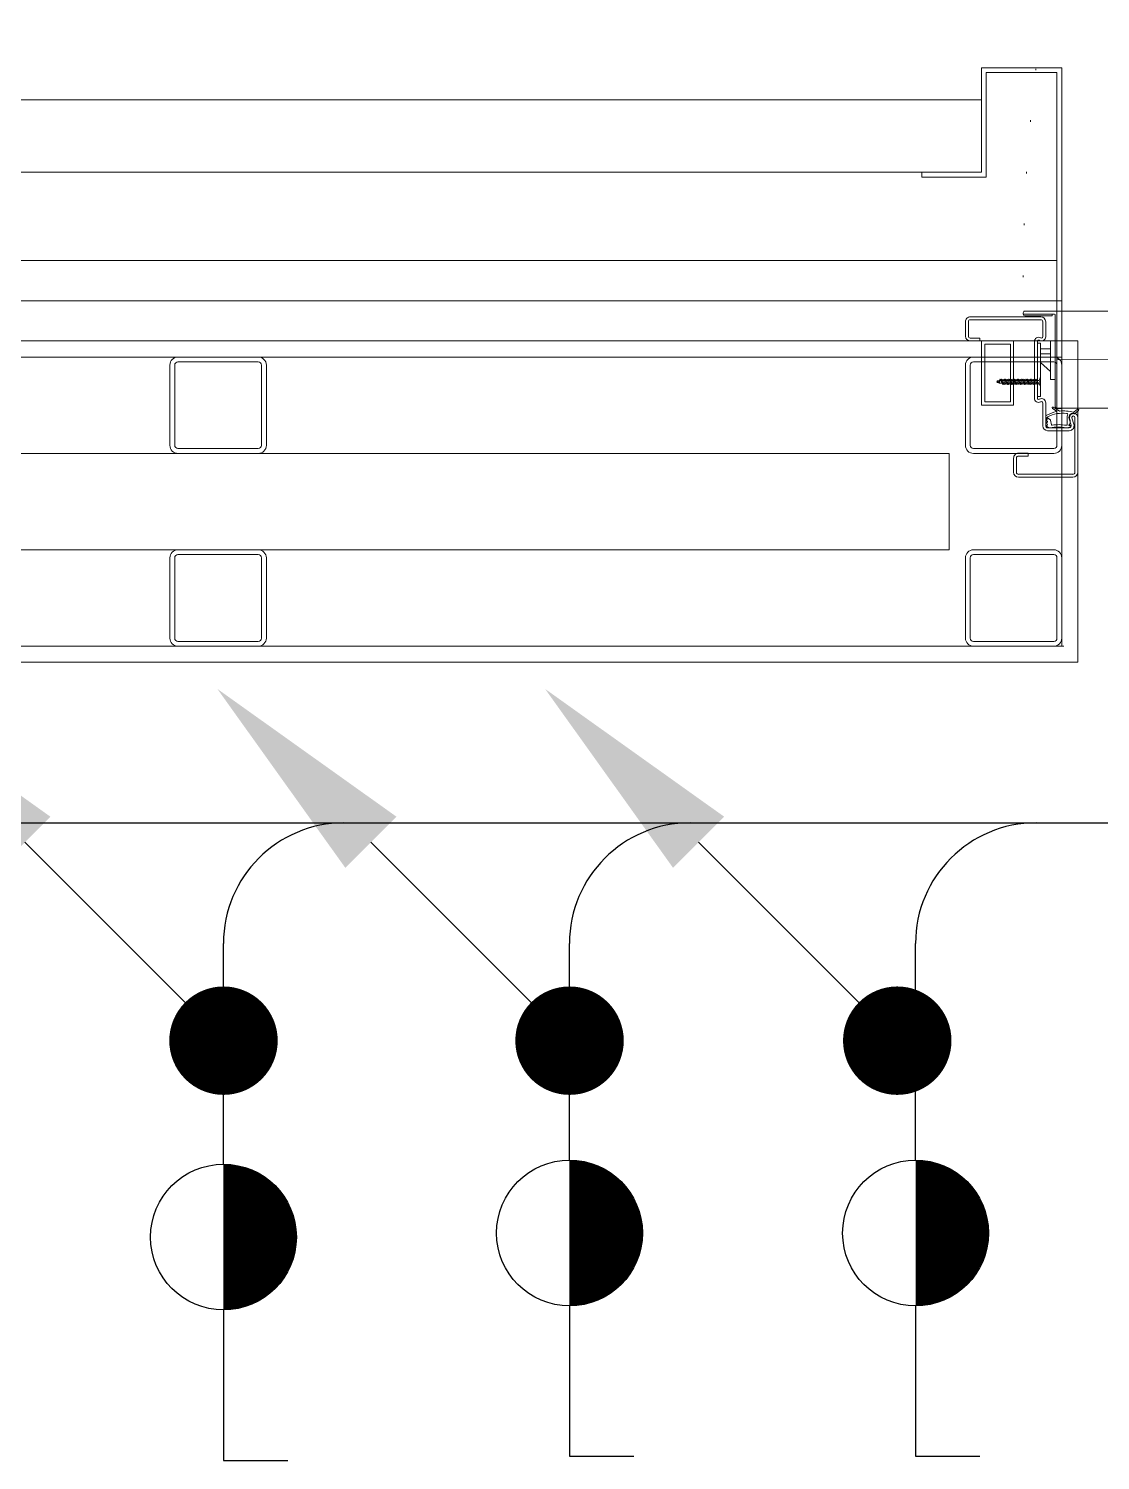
# Model space of a CAD drawing. Extents: x -2012 to 34975, y -1043 to 8321.
# Drawn here: x 2596.5 to 2663.2, y 1282.8 to 1371.9 of the extents above; entities that cross this region are included whole.
import ezdxf

# ---------------------------------------------------------------- set-up
doc = ezdxf.new("R2010")
doc.units = 0
doc.header["$LTSCALE"] = 25
doc.header["$PDMODE"] = 1
doc.linetypes.add('DOT2', pattern=[0.125, 0, -0.125])
doc.layers.get('0').update_dxf_attribs({"color": 9, "lineweight": 9})
for name, color, linetype, lineweight in [('06D', 9, 'Continuous', 9), ('07', 9, 'Continuous', 9), ('10', 9, 'Continuous', 9), ('10A', 9, 'Continuous', 9), ('11', 9, 'Continuous', 9), ('33', 9, 'BATTING', 9), ('E-ANAHTAR (ETANŞ)', 7, 'Continuous', 30), ('E-KABLO', 7, 'Continuous', 30), ('E-YUKARI ÇIKAN HAT', 7, 'Continuous', 30)]:
    doc.layers.add(name, color=color, linetype=linetype, lineweight=lineweight)
doc.linetypes.add('BATTING', pattern='A,0.0001,-0.1,[134,ltypeshp.shx,S=0.1,R=0,X=-0.1,Y=0],-0.2,[134,ltypeshp.shx,S=0.1,R=180,X=0.1,Y=0],-0.1', length=0.4001)

# ---------------------------------------------------------------- blocks, each defined once
blk = doc.blocks.new('prf-60x60')
for points in [[(-2.5, -6), (2.5, -6, 0.414214), (3, -5.5), (3, -0.5, 0.414214), (2.5, 0), (-2.5, 0, 0.414214), (-3, -0.5), (-3, -5.5, 0.414214)], [(-2.5, -5.7), (2.5, -5.7, 0.414214), (2.7, -5.5), (2.7, -0.5, 0.414214), (2.5, -0.3), (-2.5, -0.3, 0.414214), (-2.7, -0.5), (-2.7, -5.5, 0.414214)]]:
    blk.add_lwpolyline(points, format="xyb", close=True)
at = {"color": 252}
blk.add_point((0, -3), dxfattribs=at)
blk = doc.blocks.new('p-yng-01')
at = {"linetype": 'Continuous'}
for p, q in [((114.317, 6.483), (117.691, 6.483)), ((117.691, 6.303), (114.317, 6.303)), ((114.008, 2.765), (114.008, 6.174)), ((114.188, 2.765), (114.188, 6.174)), ((117.82, 6.174), (117.82, 5.295)), ((118, 5.295), (118, 6.174)), ((117.691, 5.166), (117.102, 5.166)), ((117.102, 4.986), (117.102, 5.166)), ((117.102, 4.986), (117.691, 4.986)), ((115.884, 3.589), (114.547, 3.589)), ((114.251, 3.188), (114.373, 2.793)), ((114.423, 3.241), (114.545, 2.846)), ((114.655, 3.399), (114.441, 3.317)), ((114.448, 3.274), (114.537, 3.272)), ((114.547, 3.409), (115.884, 3.409)), ((114.555, 3.233), (114.553, 3.231)), ((114.667, 2.758), (114.662, 3.196)), ((115.707, 2.923), (115.644, 3.224)), ((115.876, 2.803), (115.713, 2.913)), ((115.955, 3.311), (115.825, 3.39)), ((115.987, 2.749), (115.917, 2.855)), ((116.004, 1.852), (116.004, 3.289)), ((116.184, 1.852), (116.184, 3.289)), ((52, 2.192), (115.305, 2.192)), ((114.219, 2.529), (113.957, 2.326)), ((114.23, 2.418), (114.016, 2.25)), ((115.536, 2.123), (115.169, 2.359)), ((115.348, 2.357), (115.587, 2.204)), ((115.405, -3.607), (115.405, 2.092)), ((116.299, 1.781), (116.326, 1.794)), ((116.323, -1.86), (116.323, 1.453)), ((116.323, 1.453), (116.523, 1.453)), ((116.407, 1.634), (116.38, 1.621)), ((116.523, -1.975), (116.523, 1.563)), ((116.703, -1.95), (116.703, 1.563)), ((115.705, 0.395), (115.405, 0.395)), ((115.705, -2), (115.705, 0.395)), ((115.705, -0.104), (116.319, -0.667)), ((115.705, -1.202), (116.319, -1.202)), ((115.705, -1.501), (116.319, -1.501)), ((115.405, -2), (115.705, -2)), ((116.004, -2.259), (116.004, -3.198)), ((116.184, -2.259), (116.184, -3.198)), ((116.299, -2.188), (116.326, -2.202)), ((116.523, -1.86), (116.323, -1.86)), ((116.407, -2.041), (116.38, -2.028)), ((116.703, -1.95), (116.703, -1.975)), ((120.096, -2), (120.096, -2.18)), ((120.096, -2.18), (120.695, -2.18)), ((120.814, -2.299), (120.814, -3.198)), ((120.994, -2.299), (120.994, -3.198)), ((117.301, -3.557), (115.605, -3.557)), ((115.605, -3.557), (115.605, -3.657)), ((116.303, -3.317), (120.695, -3.317)), ((116.303, -3.497), (120.695, -3.497)), ((52, -3.856), (117.301, -3.856)), ((117.401, -3.657), (115.455, -3.657)), ((117.401, -3.756), (117.401, -3.657))]:
    blk.add_line(p, q, dxfattribs=at)
for p, q in [((114.902, 3.409), (115.53, 3.409)), ((116.323, 0.572), (116.323, 0.788)), ((116.323, 0.514), (116.323, 0.299)), ((116.413, 0.633), (116.451, 0.633)), ((116.413, 0.453), (116.45, 0.453)), ((116.464, 0.633), (116.541, 0.633)), ((116.554, 0.633), (116.631, 0.633)), ((116.644, 0.633), (116.721, 0.633)), ((116.734, 0.633), (118.878, 0.633)), ((116.734, 0.633), (118.878, 0.633)), ((116.734, 0.633), (116.811, 0.633)), ((116.824, 0.633), (116.901, 0.633)), ((116.914, 0.633), (116.991, 0.633)), ((117.004, 0.633), (117.081, 0.633)), ((117.094, 0.633), (117.171, 0.633)), ((117.184, 0.633), (117.261, 0.633)), ((117.274, 0.633), (117.351, 0.633)), ((117.364, 0.633), (117.441, 0.633)), ((117.364, 0.633), (117.441, 0.633)), ((117.403, 0.633), (117.441, 0.633)), ((117.403, 0.633), (117.441, 0.633)), ((117.403, 0.453), (117.44, 0.453)), ((117.403, 0.453), (117.44, 0.453)), ((117.454, 0.633), (117.531, 0.633)), ((117.454, 0.633), (117.531, 0.633)), ((117.544, 0.633), (117.621, 0.633)), ((117.544, 0.633), (117.621, 0.633)), ((117.634, 0.633), (117.711, 0.633)), ((117.634, 0.633), (117.711, 0.633)), ((117.724, 0.633), (117.801, 0.633)), ((117.724, 0.633), (117.801, 0.633)), ((117.814, 0.633), (117.891, 0.633)), ((117.814, 0.633), (117.891, 0.633)), ((117.904, 0.633), (117.981, 0.633)), ((117.904, 0.633), (117.981, 0.633)), ((117.994, 0.633), (118.071, 0.633)), ((117.994, 0.633), (118.071, 0.633)), ((118.084, 0.633), (118.161, 0.633)), ((118.084, 0.633), (118.161, 0.633)), ((118.174, 0.633), (118.251, 0.633)), ((118.174, 0.633), (118.251, 0.633)), ((118.264, 0.633), (118.341, 0.633)), ((118.264, 0.633), (118.341, 0.633)), ((118.354, 0.633), (118.431, 0.633)), ((118.354, 0.633), (118.431, 0.633)), ((118.444, 0.633), (118.521, 0.633)), ((118.444, 0.633), (118.521, 0.633)), ((118.534, 0.633), (118.611, 0.633)), ((118.534, 0.633), (118.611, 0.633)), ((118.624, 0.633), (118.701, 0.633)), ((118.624, 0.633), (118.701, 0.633)), ((118.714, 0.633), (118.791, 0.633)), ((118.714, 0.633), (118.791, 0.633))]:
    blk.add_line(p, q)
at = {"ltscale": 15}
for p, q in [((116.323, 0.572), (116.357, 0.572)), ((116.323, 0.514), (116.357, 0.514)), ((116.351, 0.795), (116.413, 0.633)), ((116.351, 0.291), (116.413, 0.453)), ((116.596, 0.378), (116.408, 0.708)), ((116.606, 0.384), (116.419, 0.714)), ((116.443, 0.633), (116.434, 0.663)), ((116.554, 0.453), (116.45, 0.453)), ((116.686, 0.378), (116.498, 0.708)), ((116.696, 0.384), (116.509, 0.714)), ((116.533, 0.633), (116.524, 0.663)), ((116.644, 0.453), (116.567, 0.453)), ((116.606, 0.384), (116.586, 0.453)), ((116.776, 0.378), (116.588, 0.708)), ((116.786, 0.384), (116.599, 0.714)), ((116.623, 0.633), (116.614, 0.663)), ((116.734, 0.453), (116.657, 0.453)), ((116.696, 0.384), (116.676, 0.453)), ((116.866, 0.378), (116.678, 0.708)), ((116.876, 0.384), (116.689, 0.714)), ((116.713, 0.633), (116.704, 0.663)), ((116.824, 0.453), (116.747, 0.453)), ((116.786, 0.384), (116.766, 0.453)), ((116.956, 0.378), (116.768, 0.708)), ((116.966, 0.384), (116.779, 0.714)), ((116.803, 0.633), (116.794, 0.663)), ((116.837, 0.453), (118.878, 0.453)), ((116.837, 0.453), (118.878, 0.453)), ((116.914, 0.453), (116.837, 0.453)), ((116.876, 0.384), (116.856, 0.453)), ((117.046, 0.378), (116.858, 0.708)), ((117.056, 0.384), (116.869, 0.714)), ((116.893, 0.633), (116.884, 0.663)), ((117.004, 0.453), (116.927, 0.453)), ((116.966, 0.384), (116.946, 0.453)), ((117.136, 0.378), (116.948, 0.708)), ((117.146, 0.384), (116.959, 0.714)), ((116.983, 0.633), (116.974, 0.663)), ((117.094, 0.453), (117.017, 0.453)), ((117.056, 0.384), (117.036, 0.453)), ((117.226, 0.378), (117.038, 0.708)), ((117.236, 0.384), (117.049, 0.714)), ((117.073, 0.633), (117.064, 0.663)), ((117.184, 0.453), (117.107, 0.453)), ((117.146, 0.384), (117.126, 0.453)), ((117.316, 0.378), (117.128, 0.708)), ((117.326, 0.384), (117.139, 0.714)), ((117.163, 0.633), (117.154, 0.663)), ((117.274, 0.453), (117.197, 0.453)), ((117.236, 0.384), (117.216, 0.453)), ((117.406, 0.378), (117.218, 0.708)), ((117.406, 0.378), (117.218, 0.708)), ((117.416, 0.384), (117.229, 0.714)), ((117.416, 0.384), (117.229, 0.714)), ((117.253, 0.633), (117.244, 0.663)), ((117.364, 0.453), (117.287, 0.453)), ((117.326, 0.384), (117.306, 0.453)), ((117.496, 0.378), (117.308, 0.708)), ((117.496, 0.378), (117.308, 0.708)), ((117.506, 0.384), (117.319, 0.714)), ((117.506, 0.384), (117.319, 0.714)), ((117.343, 0.633), (117.334, 0.663)), ((117.454, 0.453), (117.377, 0.453)), ((117.454, 0.453), (117.377, 0.453)), ((117.416, 0.384), (117.396, 0.453)), ((117.416, 0.384), (117.396, 0.453)), ((117.586, 0.378), (117.398, 0.708)), ((117.586, 0.378), (117.398, 0.708)), ((117.586, 0.378), (117.398, 0.708)), ((117.586, 0.378), (117.398, 0.708)), ((117.596, 0.384), (117.409, 0.714)), ((117.596, 0.384), (117.409, 0.714)), ((117.596, 0.384), (117.409, 0.714)), ((117.596, 0.384), (117.409, 0.714)), ((117.433, 0.633), (117.424, 0.663)), ((117.433, 0.633), (117.424, 0.663)), ((117.433, 0.633), (117.424, 0.663)), ((117.433, 0.633), (117.424, 0.663)), ((117.544, 0.453), (117.44, 0.453)), ((117.544, 0.453), (117.44, 0.453)), ((117.544, 0.453), (117.467, 0.453)), ((117.544, 0.453), (117.467, 0.453)), ((117.506, 0.384), (117.486, 0.453)), ((117.506, 0.384), (117.486, 0.453)), ((117.676, 0.378), (117.488, 0.708)), ((117.676, 0.378), (117.488, 0.708)), ((117.686, 0.384), (117.499, 0.714)), ((117.686, 0.384), (117.499, 0.714)), ((117.523, 0.633), (117.514, 0.663)), ((117.523, 0.633), (117.514, 0.663)), ((117.634, 0.453), (117.557, 0.453)), ((117.634, 0.453), (117.557, 0.453)), ((117.596, 0.384), (117.576, 0.453)), ((117.596, 0.384), (117.576, 0.453)), ((117.596, 0.384), (117.576, 0.453)), ((117.596, 0.384), (117.576, 0.453)), ((117.766, 0.378), (117.578, 0.708)), ((117.766, 0.378), (117.578, 0.708)), ((117.776, 0.384), (117.589, 0.714)), ((117.776, 0.384), (117.589, 0.714)), ((117.613, 0.633), (117.604, 0.663)), ((117.613, 0.633), (117.604, 0.663)), ((117.724, 0.453), (117.647, 0.453)), ((117.724, 0.453), (117.647, 0.453)), ((117.686, 0.384), (117.666, 0.453)), ((117.686, 0.384), (117.666, 0.453)), ((117.856, 0.378), (117.668, 0.708)), ((117.856, 0.378), (117.668, 0.708)), ((117.866, 0.384), (117.679, 0.714)), ((117.866, 0.384), (117.679, 0.714)), ((117.703, 0.633), (117.694, 0.663)), ((117.703, 0.633), (117.694, 0.663)), ((117.814, 0.453), (117.737, 0.453)), ((117.814, 0.453), (117.737, 0.453)), ((117.776, 0.384), (117.756, 0.453)), ((117.776, 0.384), (117.756, 0.453)), ((117.946, 0.378), (117.758, 0.708)), ((117.946, 0.378), (117.758, 0.708)), ((117.956, 0.384), (117.769, 0.714)), ((117.956, 0.384), (117.769, 0.714)), ((117.793, 0.633), (117.784, 0.663)), ((117.793, 0.633), (117.784, 0.663)), ((117.904, 0.453), (117.827, 0.453)), ((117.904, 0.453), (117.827, 0.453)), ((117.866, 0.384), (117.846, 0.453)), ((117.866, 0.384), (117.846, 0.453)), ((118.036, 0.378), (117.848, 0.708)), ((118.036, 0.378), (117.848, 0.708)), ((118.046, 0.384), (117.859, 0.714)), ((118.046, 0.384), (117.859, 0.714)), ((117.883, 0.633), (117.874, 0.663)), ((117.883, 0.633), (117.874, 0.663)), ((117.994, 0.453), (117.917, 0.453)), ((117.994, 0.453), (117.917, 0.453)), ((117.956, 0.384), (117.936, 0.453)), ((117.956, 0.384), (117.936, 0.453)), ((118.126, 0.378), (117.938, 0.708)), ((118.126, 0.378), (117.938, 0.708)), ((118.136, 0.384), (117.949, 0.714)), ((118.136, 0.384), (117.949, 0.714)), ((117.973, 0.633), (117.964, 0.663)), ((117.973, 0.633), (117.964, 0.663)), ((118.084, 0.453), (118.007, 0.453)), ((118.084, 0.453), (118.007, 0.453)), ((118.046, 0.384), (118.026, 0.453)), ((118.046, 0.384), (118.026, 0.453)), ((118.216, 0.378), (118.028, 0.708)), ((118.216, 0.378), (118.028, 0.708)), ((118.226, 0.384), (118.039, 0.714)), ((118.226, 0.384), (118.039, 0.714)), ((118.063, 0.633), (118.054, 0.663)), ((118.063, 0.633), (118.054, 0.663)), ((118.174, 0.453), (118.097, 0.453)), ((118.174, 0.453), (118.097, 0.453)), ((118.136, 0.384), (118.116, 0.453)), ((118.136, 0.384), (118.116, 0.453)), ((118.306, 0.378), (118.118, 0.708)), ((118.306, 0.378), (118.118, 0.708)), ((118.316, 0.384), (118.129, 0.714)), ((118.316, 0.384), (118.129, 0.714)), ((118.153, 0.633), (118.144, 0.663)), ((118.153, 0.633), (118.144, 0.663)), ((118.264, 0.453), (118.187, 0.453)), ((118.264, 0.453), (118.187, 0.453)), ((118.226, 0.384), (118.206, 0.453)), ((118.226, 0.384), (118.206, 0.453)), ((118.396, 0.378), (118.208, 0.708)), ((118.396, 0.378), (118.208, 0.708)), ((118.406, 0.384), (118.219, 0.714)), ((118.406, 0.384), (118.219, 0.714)), ((118.243, 0.633), (118.234, 0.663)), ((118.243, 0.633), (118.234, 0.663)), ((118.354, 0.453), (118.277, 0.453)), ((118.354, 0.453), (118.277, 0.453)), ((118.316, 0.384), (118.296, 0.453)), ((118.316, 0.384), (118.296, 0.453)), ((118.486, 0.378), (118.298, 0.708)), ((118.486, 0.378), (118.298, 0.708)), ((118.496, 0.384), (118.309, 0.714)), ((118.496, 0.384), (118.309, 0.714)), ((118.333, 0.633), (118.324, 0.663)), ((118.333, 0.633), (118.324, 0.663)), ((118.444, 0.453), (118.367, 0.453)), ((118.444, 0.453), (118.367, 0.453)), ((118.406, 0.384), (118.386, 0.453)), ((118.406, 0.384), (118.386, 0.453)), ((118.576, 0.378), (118.388, 0.708)), ((118.576, 0.378), (118.388, 0.708)), ((118.576, 0.378), (118.388, 0.708)), ((118.576, 0.378), (118.388, 0.708)), ((118.586, 0.384), (118.399, 0.714)), ((118.586, 0.384), (118.399, 0.714)), ((118.586, 0.384), (118.399, 0.714)), ((118.586, 0.384), (118.399, 0.714)), ((118.423, 0.633), (118.414, 0.663)), ((118.423, 0.633), (118.414, 0.663)), ((118.423, 0.633), (118.414, 0.663)), ((118.423, 0.633), (118.414, 0.663)), ((118.534, 0.453), (118.457, 0.453)), ((118.534, 0.453), (118.457, 0.453)), ((118.534, 0.453), (118.457, 0.453)), ((118.534, 0.453), (118.457, 0.453)), ((118.496, 0.384), (118.476, 0.453)), ((118.496, 0.384), (118.476, 0.453)), ((118.666, 0.378), (118.478, 0.708)), ((118.666, 0.378), (118.478, 0.708)), ((118.676, 0.384), (118.489, 0.714)), ((118.676, 0.384), (118.489, 0.714)), ((118.513, 0.633), (118.504, 0.663)), ((118.513, 0.633), (118.504, 0.663)), ((118.624, 0.453), (118.547, 0.453)), ((118.624, 0.453), (118.547, 0.453)), ((118.586, 0.384), (118.566, 0.453)), ((118.586, 0.384), (118.566, 0.453)), ((118.586, 0.384), (118.566, 0.453)), ((118.586, 0.384), (118.566, 0.453)), ((118.756, 0.378), (118.568, 0.708)), ((118.756, 0.378), (118.568, 0.708)), ((118.766, 0.384), (118.579, 0.714)), ((118.766, 0.384), (118.579, 0.714)), ((118.603, 0.633), (118.594, 0.663)), ((118.603, 0.633), (118.594, 0.663)), ((118.714, 0.453), (118.637, 0.453)), ((118.714, 0.453), (118.637, 0.453)), ((118.676, 0.384), (118.656, 0.453)), ((118.676, 0.384), (118.656, 0.453)), ((118.846, 0.378), (118.658, 0.708)), ((118.846, 0.378), (118.658, 0.708)), ((118.856, 0.384), (118.669, 0.714)), ((118.856, 0.384), (118.669, 0.714)), ((118.693, 0.633), (118.684, 0.663)), ((118.693, 0.633), (118.684, 0.663)), ((118.804, 0.453), (118.727, 0.453)), ((118.804, 0.453), (118.727, 0.453)), ((118.766, 0.384), (118.746, 0.453)), ((118.766, 0.384), (118.746, 0.453)), ((118.894, 0.453), (118.817, 0.453)), ((118.894, 0.453), (118.817, 0.453)), ((118.856, 0.384), (118.836, 0.453)), ((118.856, 0.384), (118.836, 0.453)), ((118.878, 0.633), (118.878, 0.453)), ((118.878, 0.633), (119.002, 0.596)), ((118.878, 0.633), (118.878, 0.453)), ((118.878, 0.633), (119.002, 0.596)), ((119.002, 0.49), (118.878, 0.453)), ((119.002, 0.49), (118.878, 0.453)), ((119.002, 0.596), (119.046, 0.543)), ((119.002, 0.596), (119.046, 0.543)), ((119.002, 0.49), (119.046, 0.543)), ((119.002, 0.49), (119.046, 0.543))]:
    blk.add_line(p, q, dxfattribs=at)
at = {"linetype": 'DOT2'}
blk.add_lwpolyline([(2, 17), (118, 17)], dxfattribs=at)
for points in [[(118, -2), (118, 2), (120, 2), (120, -2)], [(118.2, -1.8), (118.2, 1.8), (119.8, 1.8), (119.8, -1.8)]]:
    blk.add_lwpolyline(points, close=True)
at = {"ltscale": 0.29}
blk.add_lwpolyline([(4.694, -0.832), (115.306, -0.84)], dxfattribs=at)
at = {"linetype": 'Continuous'}
blk.add_lwpolyline([(120.096, -2), (120.695, -2)], dxfattribs=at)
blk.add_circle((115.88, 3.221), 0, dxfattribs=at)
for centre, radius, start, end in [((114.317, 6.174), 0.309, 90, 180), ((114.317, 6.174), 0.13, 90, 180), ((117.691, 6.174), 0.309, 0, 90), ((117.691, 6.174), 0.13, 0, 90), ((117.691, 5.295), 0.309, 270, 0), ((117.691, 5.295), 0.13, 270, 0), ((114.547, 3.279), 0.309, 90, 197.1401), ((115.884, 3.289), 0.299, 0, 90), ((114.282, 2.765), 0.274, 180, 17.13814), ((114.282, 2.765), 0.0948, 180, 17.13498), ((114.295, 2.743), 0.216, 255.9716, 351.32112), ((114.547, 3.279), 0.13, 90, 197.1418), ((114.448, 3.296), 0.0223, 108.74373, 270.57681), ((114.881, 3), 0.405, 158.9385, 186.63785), ((114.53, 2.963), 0.0518, 190.20734, 220.19484), ((114.408, 2.86), 0.108, 8.71516, 40.19103), ((114.68, 3.1), 0.183, 133.93967, 165.28145), ((113.721, 2.82), 0.796, 352.07677, 4.02772), ((114.537, 3.248), 0.0235, 319.45168, 89.27076), ((114.264, 2.767), 0.403, 338.03632, 358.7061), ((114.709, 3.256), 0.153, 80.05345, 110.82606), ((114.72, 3.197), 0.0575, 78.92702, 180.55893), ((115.173, 5.51), 2.3, 258.92162, 280.75826), ((115.231, 6.233), 2.869, 260.05345, 279.98298), ((115.085, 4.022), 1.512, 278.31064, 301.28512), ((115.609, 3.216), 0.0358, 12.79629, 100.75256), ((115.726, 2.927), 0.0188, 192.80095, 227.57278), ((115.753, 3.268), 0.141, 59.60323, 99.98229), ((115.843, 2.769), 0.0479, 304.25454, 45.98024), ((115.908, 3.211), 0.0282, 122.78685, 202.97153), ((115.962, 3.234), 0.0871, 202.97147, 276.24033), ((115.884, 3.289), 0.12, 0, 90), ((116.317, 2.575), 0.784, 117.60654, 122.77464), ((115.936, 3.032), 0.0377, 100.88956, 191.83393), ((115.988, 3.043), 0.0905, 191.83625, 245.80243), ((115.943, 2.867), 0.0282, 99.23129, 206.2041), ((115.899, 3.224), 0.157, 280.88525, 300.69874), ((115.901, 2.707), 0.0959, 290.78663, 25.96309), ((115.946, 2.847), 0.049, 76.75729, 99.23501), ((115.867, 2.857), 0.133, 31.1222, 51.13731), ((115.943, 3.291), 0.0235, 297.60464, 58.11706), ((115.957, 2.921), 0.0264, 271.03595, 352.62174), ((115.966, 3.116), 0.0312, 296.57418, 79.12141), ((115.97, 2.919), 0.0132, 352.62255, 31.12954), ((113.987, 2.288), 0.0479, 127.7999, 307.79904), ((114.236, 2.506), 0.0288, 75.98355, 127.80199), ((114.26, 2.381), 0.0479, 77.00811, 128.15212), ((114.908, 5.188), 2.834, 257.00268, 274.79842), ((114.709, 2.587), 0.0767, 158.03755, 264.17084), ((114.945, 4.907), 2.408, 264.1712, 278.54731), ((115.148, 2.327), 0.0383, 57.29781, 94.78963), ((115.305, 2.092), 0.0998, 0, 90), ((115.358, 2.374), 0.0192, 106.94795, 237.37699), ((114.104, 6.487), 4.281, 286.94931, 295.31249), ((115.562, 2.164), 0.0479, 237.30007, 57.30007), ((116.263, 1.852), 0.259, 180, 296.78503), ((116.263, 1.852), 0.0798, 180, 296.78849), ((116.443, 1.563), 0.259, 0, 116.78699), ((116.443, 1.563), 0.0798, 0, 116.79164), ((116.263, -2.259), 0.259, 63.21497, 180), ((116.263, -2.259), 0.0798, 63.21151, 180), ((116.443, -1.97), 0.259, 243.21105, 358.89753), ((116.443, -1.97), 0.0798, 243.20836, 356.41476), ((120.695, -2.299), 0.299, 0, 90), ((120.695, -2.299), 0.12, 0, 90), ((116.303, -3.198), 0.299, 180, 270), ((116.303, -3.198), 0.12, 180, 270), ((117.301, -3.657), 0.0998, 0, 90), ((120.695, -3.198), 0.12, 270, 0), ((120.695, -3.198), 0.299, 270, 0), ((115.455, -3.607), 0.0499, 180, 270), ((117.301, -3.756), 0.0998, 270, 0)]:
    blk.add_arc(centre, radius, start, end, dxfattribs=at)
at = {"ltscale": 15}
for centre, radius, start, end in [((116.338, 0.788), 0.015, 29.91359, 180), ((116.338, 0.299), 0.015, 180, 330.08641), ((116.357, 0.543), 0.0291, 270, 90), ((116.413, 0.711), 0.00583, 29.67958, 209.67958), ((116.503, 0.711), 0.00583, 29.67958, 209.67958), ((116.593, 0.711), 0.00583, 29.67958, 209.67958), ((116.601, 0.381), 0.00583, 209.67958, 29.67958), ((116.683, 0.711), 0.00583, 29.67958, 209.67958), ((116.691, 0.381), 0.00583, 209.67958, 29.67958), ((116.773, 0.711), 0.00583, 29.67958, 209.67958), ((116.781, 0.381), 0.00583, 209.67958, 29.67958), ((116.863, 0.711), 0.00583, 29.67958, 209.67958), ((116.871, 0.381), 0.00583, 209.67958, 29.67958), ((116.953, 0.711), 0.00583, 29.67958, 209.67958), ((116.961, 0.381), 0.00583, 209.67958, 29.67958), ((117.043, 0.711), 0.00583, 29.67958, 209.67958), ((117.051, 0.381), 0.00583, 209.67958, 29.67958), ((117.133, 0.711), 0.00583, 29.67958, 209.67958), ((117.141, 0.381), 0.00583, 209.67958, 29.67958), ((117.223, 0.711), 0.00583, 29.67958, 209.67958), ((117.231, 0.381), 0.00583, 209.67958, 29.67958), ((117.313, 0.711), 0.00583, 29.67958, 209.67958), ((117.321, 0.381), 0.00583, 209.67958, 29.67958), ((117.403, 0.711), 0.00583, 29.67958, 209.67958), ((117.403, 0.711), 0.00583, 29.67958, 209.67958), ((117.403, 0.711), 0.00583, 29.67958, 209.67958), ((117.403, 0.711), 0.00583, 29.67958, 209.67958), ((117.411, 0.381), 0.00583, 209.67958, 29.67958), ((117.411, 0.381), 0.00583, 209.67958, 29.67958), ((117.493, 0.711), 0.00583, 29.67958, 209.67958), ((117.493, 0.711), 0.00583, 29.67958, 209.67958), ((117.501, 0.381), 0.00583, 209.67958, 29.67958), ((117.501, 0.381), 0.00583, 209.67958, 29.67958), ((117.583, 0.711), 0.00583, 29.67958, 209.67958), ((117.583, 0.711), 0.00583, 29.67958, 209.67958), ((117.591, 0.381), 0.00583, 209.67958, 29.67958), ((117.591, 0.381), 0.00583, 209.67958, 29.67958), ((117.591, 0.381), 0.00583, 209.67958, 29.67958), ((117.591, 0.381), 0.00583, 209.67958, 29.67958), ((117.673, 0.711), 0.00583, 29.67958, 209.67958), ((117.673, 0.711), 0.00583, 29.67958, 209.67958), ((117.681, 0.381), 0.00583, 209.67958, 29.67958), ((117.681, 0.381), 0.00583, 209.67958, 29.67958), ((117.763, 0.711), 0.00583, 29.67958, 209.67958), ((117.763, 0.711), 0.00583, 29.67958, 209.67958), ((117.771, 0.381), 0.00583, 209.67958, 29.67958), ((117.771, 0.381), 0.00583, 209.67958, 29.67958), ((117.853, 0.711), 0.00583, 29.67958, 209.67958), ((117.853, 0.711), 0.00583, 29.67958, 209.67958), ((117.861, 0.381), 0.00583, 209.67958, 29.67958), ((117.861, 0.381), 0.00583, 209.67958, 29.67958), ((117.943, 0.711), 0.00583, 29.67958, 209.67958), ((117.943, 0.711), 0.00583, 29.67958, 209.67958), ((117.951, 0.381), 0.00583, 209.67958, 29.67958), ((117.951, 0.381), 0.00583, 209.67958, 29.67958), ((118.033, 0.711), 0.00583, 29.67958, 209.67958), ((118.033, 0.711), 0.00583, 29.67958, 209.67958), ((118.041, 0.381), 0.00583, 209.67958, 29.67958), ((118.041, 0.381), 0.00583, 209.67958, 29.67958), ((118.123, 0.711), 0.00583, 29.67958, 209.67958), ((118.123, 0.711), 0.00583, 29.67958, 209.67958), ((118.131, 0.381), 0.00583, 209.67958, 29.67958), ((118.131, 0.381), 0.00583, 209.67958, 29.67958), ((118.213, 0.711), 0.00583, 29.67958, 209.67958), ((118.213, 0.711), 0.00583, 29.67958, 209.67958), ((118.221, 0.381), 0.00583, 209.67958, 29.67958), ((118.221, 0.381), 0.00583, 209.67958, 29.67958), ((118.303, 0.711), 0.00583, 29.67958, 209.67958), ((118.303, 0.711), 0.00583, 29.67958, 209.67958), ((118.311, 0.381), 0.00583, 209.67958, 29.67958), ((118.311, 0.381), 0.00583, 209.67958, 29.67958), ((118.393, 0.711), 0.00583, 29.67958, 209.67958), ((118.393, 0.711), 0.00583, 29.67958, 209.67958), ((118.393, 0.711), 0.00583, 29.67958, 209.67958), ((118.393, 0.711), 0.00583, 29.67958, 209.67958), ((118.401, 0.381), 0.00583, 209.67958, 29.67958), ((118.401, 0.381), 0.00583, 209.67958, 29.67958), ((118.483, 0.711), 0.00583, 29.67958, 209.67958), ((118.483, 0.711), 0.00583, 29.67958, 209.67958), ((118.491, 0.381), 0.00583, 209.67958, 29.67958), ((118.491, 0.381), 0.00583, 209.67958, 29.67958), ((118.491, 0.381), 0.00583, 209.67958, 29.67958), ((118.491, 0.381), 0.00583, 209.67958, 29.67958), ((118.573, 0.711), 0.00583, 29.67958, 209.67958), ((118.573, 0.711), 0.00583, 29.67958, 209.67958), ((118.581, 0.381), 0.00583, 209.67958, 29.67958), ((118.581, 0.381), 0.00583, 209.67958, 29.67958), ((118.581, 0.381), 0.00583, 209.67958, 29.67958), ((118.581, 0.381), 0.00583, 209.67958, 29.67958), ((118.663, 0.711), 0.00583, 29.67958, 209.67958), ((118.663, 0.711), 0.00583, 29.67958, 209.67958), ((118.671, 0.381), 0.00583, 209.67958, 29.67958), ((118.671, 0.381), 0.00583, 209.67958, 29.67958), ((118.761, 0.381), 0.00583, 209.67958, 29.67958), ((118.761, 0.381), 0.00583, 209.67958, 29.67958), ((118.851, 0.381), 0.00583, 209.67958, 29.67958), ((118.851, 0.381), 0.00583, 209.67958, 29.67958), ((119.064, 0.777), 0.235, 217.89754, 265.639), ((119.064, 0.777), 0.235, 217.89754, 265.639), ((119.064, 0.309), 0.235, 94.361, 142.10246), ((119.064, 0.309), 0.235, 94.361, 142.10246)]:
    blk.add_arc(centre, radius, start, end, dxfattribs=at)
at = {"linetype": 'DOT2'}
blk.add_arc((2.001, -5.394), 115.412, 269.99975, 0.81317, dxfattribs=at)
blk = doc.blocks.new('100_ANAHTAR (ETANŞ)')
at = {"layer": 'E-ANAHTAR (ETANŞ)', "color": 4}
for p, q in [((0, 5.345), (-0.714, 5.345)), ((0, 3.673), (0, 5.345)), ((0, 2.053), (0, 0))]:
    blk.add_line(p, q, dxfattribs=at)
at = {"layer": 'E-ANAHTAR (ETANŞ)', "color": 4, "const_width": 0.81}
blk.add_lwpolyline([(0, 3.268, 0.414214), (-0.405, 2.863, 0.414214), (0, 2.458, 0.414214)], format="xyb", dxfattribs=at)
at = {"layer": 'E-ANAHTAR (ETANŞ)', "color": 4}
blk.add_circle((0, 2.863), 0.81, dxfattribs=at)
blk = doc.blocks.new('100_YUKARI ÇIKAN HAT')
at = {"layer": 'E-YUKARI ÇIKAN HAT', "color": 3, "linetype": 'Continuous'}
blk.add_line((2.472, 2.471), (0, 0), dxfattribs=at)
at = {"layer": 'E-YUKARI ÇIKAN HAT', "color": 4, "linetype": 'Continuous', "const_width": 0.675}
blk.add_lwpolyline([(-0.338, 0, 1), (0.337, 0, 1)], format="xyb", close=True, dxfattribs=at)
at = {"layer": 'E-YUKARI ÇIKAN HAT', "color": 3, "linetype": 'Continuous'}
blk.add_solid([(2.154, 2.789), (2.79, 2.152), (4.382, 4.379)], dxfattribs=at)

msp = doc.modelspace()

# ---------------------------------------------------------------- linework, layer by layer
at = {"layer": '06D'}
msp.add_lwpolyline([(2660.538, 1357.5), (2540.839, 1357.5)], dxfattribs=at)
msp.add_lwpolyline([(2653.839, 1339.5), (2653.839, 1345.5), (2552.838, 1345.5), (2552.838, 1339.5)], close=True, dxfattribs=at)
at = {"layer": '10A'}
for points in [[(2652.138, 1362.7), (2652.138, 1363), (2655.838, 1363), (2655.838, 1369.5), (2660.838, 1369.5), (2660.838, 1356.345), (2660.837, 1356.345), (2660.839, 1348.29), (2660.538, 1348.29), (2660.538, 1369.201), (2656.138, 1369.201), (2656.138, 1362.7), (2652.138, 1362.7)], [(2655.838, 1367.5), (2546.089, 1367.5), (2546.089, 1363), (2655.838, 1363)]]:
    msp.add_lwpolyline(points, dxfattribs=at)
at = {"layer": '11'}
for points in [[(2661.839, 1332.5), (2545.838, 1332.5), (2545.838, 1352.5), (2661.839, 1352.5)], [(2660.839, 1333.5), (2546.838, 1333.5), (2546.838, 1351.5), (2660.839, 1351.5)]]:
    msp.add_lwpolyline(points, close=True, dxfattribs=at)
at = {"layer": '33', "ltscale": 0.2}
msp.add_lwpolyline([(2543.533, 1355), (2660.838, 1355)], dxfattribs=at)
at = {"layer": 'E-KABLO', "color": 6}
for p, q in [((2573.103, 1322.5), (2832.838, 1322.5)), ((2608.67, 1310.5), (2608.67, 1315)), ((2630.203, 1310.5), (2630.203, 1315)), ((2651.736, 1310.5), (2651.736, 1315))]:
    msp.add_line(p, q, dxfattribs=at)
for centre in [(2616.17, 1315), (2637.703, 1315), (2659.236, 1315)]:
    msp.add_arc(centre, 7.5, 90, 180, dxfattribs=at)

# ---------------------------------------------------------------- block references
at = {"layer": '07', "rotation": 180}
msp.add_blockref('p-yng-01', (2775.839, 1350.5), dxfattribs=at)
at = {"layer": '10', "rotation": 270}
for p in [(2611.339, 1348.5), (2660.839, 1348.5), (2611.339, 1336.5), (2660.839, 1336.5)]:
    msp.add_blockref('prf-60x60', p, dxfattribs=at)
at = {"layer": 'E-ANAHTAR (ETANŞ)', "xscale": 5.599999999999999, "yscale": 5.599999999999999, "zscale": 5.599999999999999, "rotation": 180}
for p in [(2630.203, 1313), (2651.736, 1313), (2608.67, 1312.75)]:
    msp.add_blockref('100_ANAHTAR (ETANŞ)', p, dxfattribs=at)
at = {"layer": 'E-YUKARI ÇIKAN HAT', "xscale": -5, "yscale": 5, "zscale": 5}
for p in [(2608.67, 1308.942), (2630.203, 1308.942), (2650.596, 1308.942)]:
    msp.add_blockref('100_YUKARI ÇIKAN HAT', p, dxfattribs=at)

doc.saveas('drawing.dxf')
